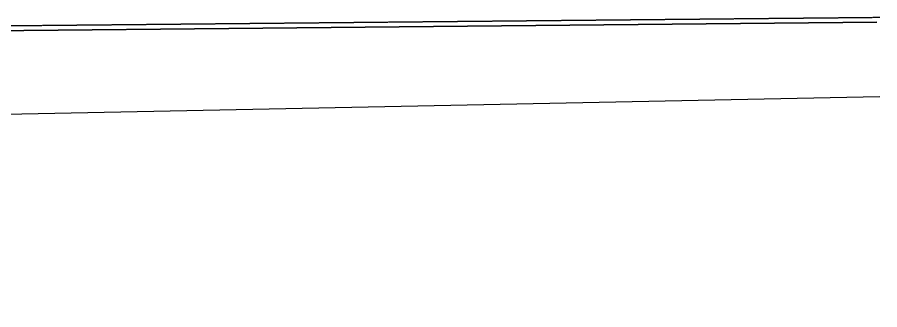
# Model space of a CAD drawing. Header units: millimetres. Extents: x 1864 to 10174863, y -4887456 to 5366151.
# Drawn here: x 9177161 to 9223105, y 435232 to 450798 of the extents above; entities that cross this region are included whole.
import ezdxf

# ---------------------------------------------------------------- set-up
doc = ezdxf.new("R2010")
doc.units = ezdxf.units.MM
doc.linetypes.add('CENTER', pattern=[50.8, 31.75, -6.35, 6.35, -6.35])
doc.linetypes.add('DASHED', pattern=[7, 5, -2, 0])
for name, color, linetype, lineweight in [('S-GRID-TRASSA', 4, 'CENTER', 30), ('S-NASP', 52, 'Continuous', 35), ('S-ZEML', 32, 'Земля1', 30)]:
    doc.layers.add(name, color=color, linetype=linetype, lineweight=lineweight)
doc.linetypes.add('Земля1', pattern='A,24,[3,ltsnew.shx,S=6,R=0,X=-6,Y=-6],3,[3,ltsnew.shx,S=6,R=0,X=-6,Y=-6],3,[3,ltsnew.shx,S=6,R=0,X=-6,Y=-6],0', length=30)

msp = doc.modelspace()

# ---------------------------------------------------------------- linework, layer by layer
at = {"layer": 'S-GRID-TRASSA', "linetype": 'DASHED', "lineweight": 30}
msp.add_lwpolyline([(8923105.3, 448018.6), (8923204.3, 448019), (8928121.9, 448043.6), (8933039.4, 448070.9), (8937956.9, 448100.9), (8942874.4, 448133.5), (8943105.3, 448135.1), (8947791.9, 448168.8), (8952709.5, 448206.8), (8957627, 448247.4), (8962544.5, 448290.7), (8963105.3, 448295.9), (8967462, 448336.7), (9223105.3, 450797.7)], dxfattribs=at)
at = {"layer": 'S-NASP'}
msp.add_lwpolyline([(9142976.1, 449762.8), (9222955.3, 450532.7)], dxfattribs=at)
at = {"layer": 'S-ZEML'}
msp.add_lwpolyline([(8923105.3, 441718), (8929305.3, 443672), (8938005.3, 443612), (8985805.3, 440762), (8994705.3, 435722), (9003105.3, 435232.2), (9016905.3, 435722), (9024105.3, 437332), (9049405.3, 437572), (9060105.3, 440652), (9066805.3, 440492), (9077605.3, 437562), (9078805.3, 437532), (9127405.3, 444012), (9143105.3, 444957.7), (9223105.3, 446572.6)], dxfattribs=at)

doc.saveas('drawing.dxf')
